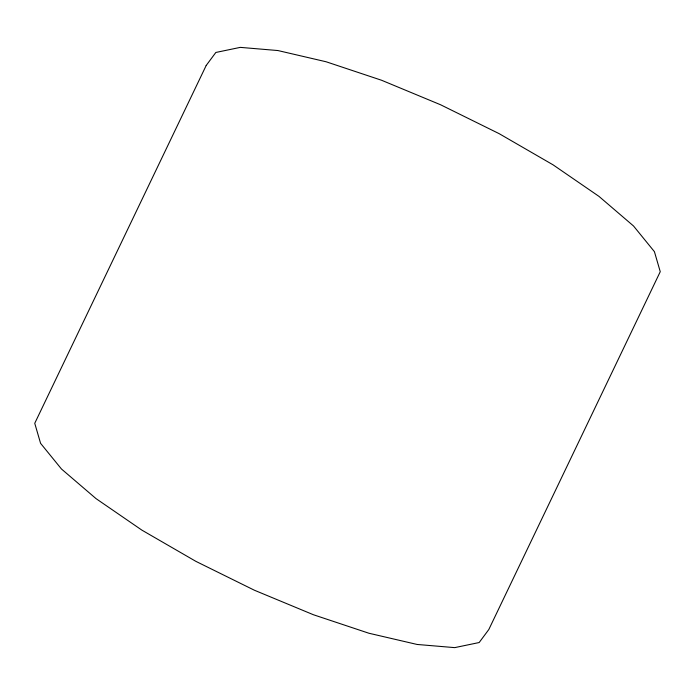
<?xml version="1.0" encoding="UTF-8"?>
<svg xmlns="http://www.w3.org/2000/svg" width="695" height="695" viewBox="0 0 695 695"><rect width="100%" height="100%" fill="white"/><g stroke="black" fill="none" stroke-linecap="round" stroke-linejoin="round"><path stroke-width="1.04" d="M206.198 65.46L34.75 423.298L40.579 443.332L61.481 469.021L96.04 498.628L141.884 530.129L195.903 561.369L254.413 590.237L313.428 614.745L368.915 633.241L417.104 644.456L454.704 647.627L479.159 642.536L488.802 629.54L660.25 271.702L654.421 251.668L633.519 225.979L598.96 196.372L553.116 164.871L499.097 133.631L440.587 104.763L381.572 80.255L326.085 61.759L277.896 50.544L240.296 47.373L215.841 52.464L206.198 65.46"/></g></svg>
